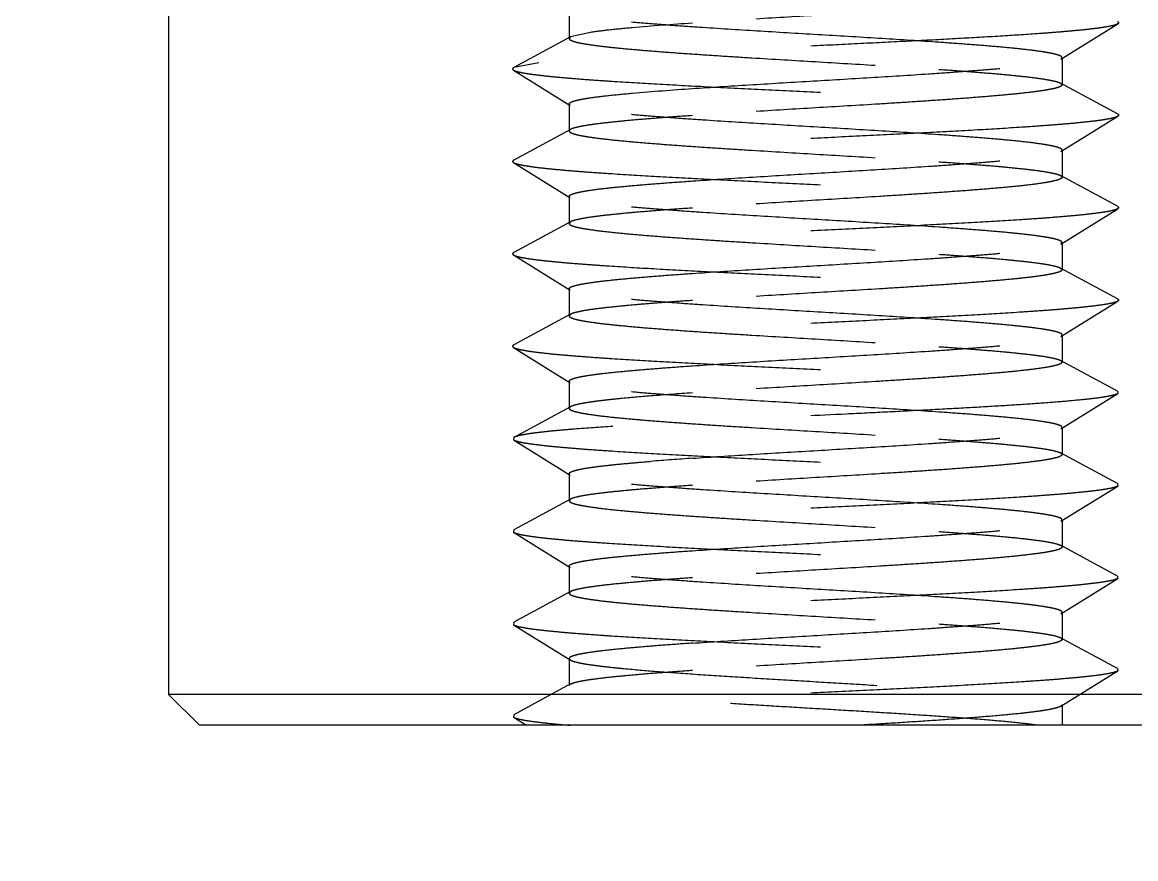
# Model space of a CAD drawing. Header units: inches. Extents: x 504 to 965, y -420 to -94.
# Drawn here: x 722.271 to 725.885, y -338.16 to -335.445 of the extents above; entities that cross this region are included whole.
import ezdxf

# ---------------------------------------------------------------- set-up
doc = ezdxf.new("R2010")
doc.units = ezdxf.units.IN
doc.header["$LTSCALE"] = 10
doc.header["$MEASUREMENT"] = 0
doc.linetypes.add('CENTER', pattern=[0.6, 0.375, -0.075, 0.075, -0.075])
doc.linetypes.add('HIDDEN', pattern=[0.2, 0.1, -0.1])
doc.layers.get('0').update_dxf_attribs({"linetype": 'CONTINUOUS'})
doc.layers.add('02___PRT_ALL_AXES', color=7, linetype='CONTINUOUS')
doc.layers.add('DEFAULT_2', color=8, linetype='HIDDEN')

msp = doc.modelspace()

# ---------------------------------------------------------------- linework, layer by layer
at = {"color": 7, "linetype": 'Continuous'}
for p, q in [((726.9463, -337.6269), (722.7463, -337.6269)), ((722.8463, -337.7269), (722.7463, -337.6269)), ((726.8463, -337.7269), (722.8463, -337.7269))]:
    msp.add_line(p, q, dxfattribs=at)
at = {"linetype": 'CENTER'}
msp.add_arc((736.7034, -1690.9897), 1356.7628, 83.2637115, 96.7362885, dxfattribs=at)
at = {"layer": '02___PRT_ALL_AXES', "color": 7, "linetype": 'Continuous'}
msp.add_line((722.7463, -334.2269), (722.7463, -337.6269), dxfattribs=at)
at = {"layer": 'DEFAULT_2', "color": 8, "linetype": 'HIDDEN'}
for p, q in [((724.0463, -335.4105), (724.0463, -335.4983)), ((725.6426, -335.5651), (725.8268, -335.4507)), ((724.1154, -335.4783), (724.0512, -335.493)), ((724.0512, -335.493), (723.8667, -335.5926)), ((724.0512, -335.493), (724.0463, -335.4983)), ((725.6426, -335.5651), (725.6463, -335.5605)), ((725.6463, -335.5605), (725.6463, -335.6483)), ((723.9477, -335.577), (723.8667, -335.5926)), ((723.8658, -335.6007), (724.05, -335.7151)), ((725.8259, -335.7426), (725.6414, -335.643)), ((725.6414, -335.643), (725.6463, -335.6483)), ((724.0463, -335.7105), (724.0463, -335.7983)), ((724.05, -335.7151), (724.0463, -335.7105)), ((725.6426, -335.8651), (725.8268, -335.7507)), ((724.0512, -335.793), (723.8667, -335.8926)), ((724.0512, -335.793), (724.0463, -335.7983)), ((725.6426, -335.8651), (725.6463, -335.8605)), ((725.6463, -335.8605), (725.6463, -335.9483)), ((723.8658, -335.9007), (724.05, -336.0151)), ((725.8259, -336.0426), (725.6414, -335.943)), ((725.6414, -335.943), (725.6463, -335.9483)), ((724.0463, -336.0105), (724.0463, -336.0983)), ((724.05, -336.0151), (724.0463, -336.0105)), ((725.6426, -336.1651), (725.8268, -336.0507)), ((724.0512, -336.093), (723.8667, -336.1926)), ((724.0512, -336.093), (724.0463, -336.0983)), ((725.6426, -336.1651), (725.6463, -336.1605)), ((725.6463, -336.1605), (725.6463, -336.2483)), ((723.8658, -336.2007), (724.05, -336.3151)), ((725.8259, -336.3426), (725.6414, -336.243)), ((725.6414, -336.243), (725.6463, -336.2483)), ((724.0463, -336.3105), (724.0463, -336.3983)), ((724.05, -336.3151), (724.0463, -336.3105)), ((725.6426, -336.4651), (725.8268, -336.3507)), ((724.0512, -336.393), (723.8667, -336.4926)), ((724.0512, -336.393), (724.0463, -336.3983)), ((725.6426, -336.4651), (725.6463, -336.4605)), ((725.6463, -336.4605), (725.6463, -336.5483)), ((723.8658, -336.5007), (724.05, -336.6151)), ((725.8259, -336.6426), (725.6414, -336.543)), ((725.6414, -336.543), (725.6463, -336.5483)), ((724.0463, -336.6105), (724.0463, -336.6983)), ((724.05, -336.6151), (724.0463, -336.6105)), ((725.8259, -336.6426), (725.8268, -336.6507)), ((725.6426, -336.7651), (725.8268, -336.6507)), ((724.0512, -336.693), (723.8667, -336.7926)), ((724.0512, -336.693), (724.0463, -336.6983)), ((725.6426, -336.7651), (725.6463, -336.7605)), ((725.6463, -336.7605), (725.6463, -336.8483)), ((723.8667, -336.7926), (723.8658, -336.8007)), ((723.8658, -336.8007), (724.05, -336.9151)), ((725.8259, -336.9426), (725.6414, -336.843)), ((725.6414, -336.843), (725.6463, -336.8483)), ((724.0463, -336.9105), (724.0463, -336.9983)), ((724.05, -336.9151), (724.0463, -336.9105)), ((725.6426, -337.0651), (725.8268, -336.9507)), ((725.8259, -336.9426), (725.8268, -336.9507)), ((724.0512, -336.993), (723.8667, -337.0926)), ((724.0512, -336.993), (724.0463, -336.9983)), ((725.6426, -337.0651), (725.6463, -337.0605)), ((725.6463, -337.0605), (725.6463, -337.1483)), ((723.8667, -337.0926), (723.8658, -337.1007)), ((723.8658, -337.1007), (724.05, -337.2151)), ((725.8259, -337.2426), (725.6414, -337.143)), ((725.6414, -337.143), (725.6463, -337.1483)), ((724.0463, -337.2105), (724.0463, -337.2983)), ((724.05, -337.2151), (724.0463, -337.2105)), ((725.6426, -337.3651), (725.8268, -337.2507)), ((725.8259, -337.2426), (725.8268, -337.2507)), ((724.0512, -337.293), (723.8667, -337.3926)), ((724.0512, -337.293), (724.0463, -337.2983)), ((725.6426, -337.3651), (725.6463, -337.3605)), ((725.6463, -337.3605), (725.6463, -337.4483)), ((723.8667, -337.3926), (723.8658, -337.4007)), ((723.8658, -337.4007), (724.05, -337.5151)), ((725.8259, -337.5426), (725.6414, -337.443)), ((725.6414, -337.443), (725.6463, -337.4483)), ((724.0463, -337.5105), (724.0463, -337.5983)), ((724.0463, -337.5105), (724.05, -337.5151)), ((725.8259, -337.5426), (725.8268, -337.5507)), ((725.6426, -337.6651), (725.8268, -337.5507)), ((724.0512, -337.593), (723.8667, -337.6926)), ((724.0463, -337.5983), (724.0512, -337.593)), ((723.8667, -337.6926), (723.8658, -337.7007)), ((725.6463, -337.6605), (725.6426, -337.6651)), ((725.6463, -337.6605), (725.6463, -337.7269)), ((723.8658, -337.7007), (723.9081, -337.7269))]:
    msp.add_line(p, q, dxfattribs=at)
for centre, radius, start, end in [((725.3265, -349.4775), 12.8594, 93.92475, 94.53022), ((725.2157, -348.1906), 11.3562, 93.88467, 94.5703)]:
    msp.add_arc(centre, radius, start, end, dxfattribs=at)
for points, knots in [([(725.6463, -335.3483), (725.6463, -335.3495), (725.6449, -335.3514), (725.6423, -335.3531), (725.6378, -335.3554), (725.63, -335.3581), (725.618, -335.3611), (725.6028, -335.3642), (725.5762, -335.3686), (725.5353, -335.3739), (725.4775, -335.38), (725.4088, -335.3862), (725.3306, -335.3923), (725.2441, -335.3985), (725.1508, -335.4047), (725.0174, -335.4131), (724.8463, -335.4233), (724.6439, -335.4354), (724.5106, -335.4439), (724.4463, -335.4483)], [0, 0, 0, 0, 0.002948, 0.005141, 0.007935, 0.015452, 0.025627, 0.038475, 0.053962, 0.092639, 0.141064, 0.198443, 0.263812, 0.336063, 0.413972, 0.496211, 0.66803, 0.839842, 1, 1, 1, 1]), ([(725.2463, -335.5105), (725.1851, -335.5063), (725.0582, -335.4981), (724.8651, -335.4866), (724.6709, -335.475), (724.5139, -335.4652), (724.3967, -335.4571), (724.3184, -335.4512), (724.2483, -335.4453), (724.1875, -335.4395), (724.137, -335.4336), (724.1017, -335.4286), (724.0792, -335.4243), (724.0667, -335.4214), (724.0572, -335.4185), (724.052, -335.4163), (724.05, -335.4151)], [0, 0, 0, 0, 0.153218, 0.317576, 0.482929, 0.639051, 0.710601, 0.776305, 0.835151, 0.886229, 0.928771, 0.962152, 0.97526, 0.985931, 0.994163, 1, 1, 1, 1]), ([(725.8268, -335.4507), (725.8256, -335.4515), (725.8224, -335.4529), (725.8137, -335.4558), (725.7987, -335.4592), (725.7759, -335.463), (725.7467, -335.4668), (725.7115, -335.4707), (725.6703, -335.4746), (725.6234, -335.4785), (725.5508, -335.484), (725.4485, -335.4906), (725.3142, -335.4984), (725.1672, -335.5061), (725.0114, -335.5139), (724.8511, -335.5217), (724.6907, -335.5295), (724.5345, -335.5373), (724.3868, -335.545), (724.2516, -335.5528), (724.1327, -335.5605), (724.0331, -335.5681), (723.9737, -335.5739), (723.9477, -335.577)], [0, 0, 0, 0, 0.002373, 0.005566, 0.014479, 0.026777, 0.042414, 0.061292, 0.083297, 0.108279, 0.136075, 0.199334, 0.271367, 0.350218, 0.433747, 0.519682, 0.605686, 0.689422, 0.768611, 0.841106, 0.904935, 0.958381, 1, 1, 1, 1]), ([(724.4463, -335.4483), (724.3814, -335.4528), (724.291, -335.4594), (724.1807, -335.4699), (724.1353, -335.4754), (724.1154, -335.4783)], [0, 0, 0, 0, 0.587233, 0.818339, 1, 1, 1, 1]), ([(725.8259, -335.4426), (725.8269, -335.4432), (725.8285, -335.4442), (725.8299, -335.4462), (725.8298, -335.4477), (725.8289, -335.4493), (725.8277, -335.4501), (725.8268, -335.4507)], [0, 0, 0, 0, 0.316234, 0.52428, 0.615716, 0.718695, 1, 1, 1, 1]), ([(724.0463, -335.4983), (724.0463, -335.4995), (724.0477, -335.5014), (724.0503, -335.5031), (724.0548, -335.5054), (724.0626, -335.5081), (724.0746, -335.5111), (724.0898, -335.5142), (724.1164, -335.5186), (724.1573, -335.5239), (724.2151, -335.53), (724.2838, -335.5362), (724.362, -335.5423), (724.4485, -335.5485), (724.5419, -335.5547), (724.6752, -335.5631), (724.8463, -335.5733), (725.0487, -335.5854), (725.182, -335.5939), (725.2463, -335.5983)], [0, 0, 0, 0, 0.00295, 0.005141, 0.007933, 0.015451, 0.025629, 0.038473, 0.053961, 0.092635, 0.141061, 0.198439, 0.263811, 0.336068, 0.413978, 0.496216, 0.668027, 0.83984, 1, 1, 1, 1]), ([(725.6463, -335.5605), (725.6463, -335.5593), (725.6449, -335.5574), (725.6423, -335.5556), (725.6378, -335.5533), (725.6299, -335.5507), (725.618, -335.5476), (725.6028, -335.5446), (725.5762, -335.5401), (725.5352, -335.5348), (725.4774, -335.5287), (725.4088, -335.5226), (725.3306, -335.5164), (725.2753, -335.5125), (725.2463, -335.5105)], [0, 0, 0, 0, 0.008781, 0.015307, 0.023623, 0.046009, 0.076296, 0.114525, 0.16062, 0.275713, 0.419813, 0.590521, 0.785076, 1, 1, 1, 1]), ([(723.8667, -335.5926), (723.8657, -335.5932), (723.8641, -335.5942), (723.8627, -335.5962), (723.8628, -335.5977), (723.8637, -335.5993), (723.8649, -335.6001), (723.8658, -335.6007)], [0, 0, 0, 0, 0.316177, 0.5242, 0.615642, 0.718646, 1, 1, 1, 1]), ([(724.4463, -335.6605), (724.5075, -335.6563), (724.6344, -335.6481), (724.8275, -335.6366), (725.0217, -335.625), (725.1787, -335.6152), (725.2959, -335.6071), (725.3742, -335.6012), (725.4443, -335.5953), (725.5051, -335.5895), (725.5556, -335.5836), (725.5909, -335.5786), (725.6134, -335.5743), (725.6259, -335.5714), (725.6354, -335.5685), (725.6406, -335.5663), (725.6426, -335.5651)], [0, 0, 0, 0, 0.153216, 0.317576, 0.482938, 0.639061, 0.710608, 0.776309, 0.835151, 0.886233, 0.928775, 0.962153, 0.975263, 0.985934, 0.994162, 1, 1, 1, 1]), ([(723.8658, -335.6007), (723.8672, -335.6016), (723.871, -335.6032), (723.8813, -335.6065), (723.8995, -335.6102), (723.9274, -335.6145), (723.9632, -335.6188), (724.0066, -335.6232), (724.0572, -335.6276), (724.1146, -335.632), (724.2033, -335.6381), (724.3271, -335.6456), (724.4879, -335.6542), (724.6611, -335.6629), (724.8406, -335.6717), (725.0203, -335.6804), (725.1941, -335.6891), (725.3558, -335.6978), (725.4806, -335.7053), (725.5702, -335.7114), (725.6285, -335.7158), (725.68, -335.7201), (725.7244, -335.7245), (725.7611, -335.7288), (725.79, -335.7331), (725.8091, -335.7369), (725.8201, -335.7401), (725.8242, -335.7418), (725.8258, -335.7426)], [0, 0, 0, 0, 0.002609, 0.006215, 0.016495, 0.030864, 0.049236, 0.071466, 0.097374, 0.12674, 0.159315, 0.232952, 0.315767, 0.404918, 0.497345, 0.589873, 0.679323, 0.762625, 0.836921, 0.869882, 0.899668, 0.926025, 0.948731, 0.9676, 0.982482, 0.993281, 0.997142, 1, 1, 1, 1]), ([(725.2463, -335.5983), (725.2724, -335.6001), (725.3223, -335.6036), (725.3936, -335.6092), (725.4575, -335.6147), (725.513, -335.6202), (725.5593, -335.6256), (725.5959, -335.631), (725.6201, -335.6357), (725.6341, -335.6398), (725.6393, -335.6419), (725.6414, -335.643)], [0, 0, 0, 0, 0.196709, 0.377162, 0.538697, 0.679227, 0.796903, 0.890174, 0.95797, 0.982175, 1, 1, 1, 1]), ([(724.1154, -335.6905), (724.1353, -335.6876), (724.1807, -335.6821), (724.291, -335.6716), (724.3814, -335.6649), (724.4463, -335.6605)], [0, 0, 0, 0, 0.181661, 0.412767, 1, 1, 1, 1]), ([(725.6463, -335.6483), (725.6463, -335.6495), (725.6449, -335.6514), (725.6423, -335.6531), (725.6378, -335.6554), (725.6299, -335.6581), (725.618, -335.6611), (725.6028, -335.6642), (725.5762, -335.6686), (725.5352, -335.674), (725.4774, -335.6801), (725.4088, -335.6862), (725.3306, -335.6923), (725.244, -335.6985), (725.1507, -335.7047), (725.0174, -335.7131), (724.8463, -335.7233), (724.6439, -335.7354), (724.5106, -335.7439), (724.4463, -335.7483)], [0, 0, 0, 0, 0.002951, 0.005146, 0.007942, 0.015464, 0.025643, 0.038495, 0.053986, 0.092668, 0.141097, 0.198479, 0.263849, 0.3361, 0.414004, 0.496239, 0.668049, 0.839853, 1, 1, 1, 1]), ([(724.0463, -335.7105), (724.0463, -335.7096), (724.0475, -335.7074), (724.0512, -335.7051), (724.0567, -335.7026), (724.0644, -335.7002), (724.0742, -335.6977), (724.0914, -335.6942), (724.1054, -335.692), (724.1154, -335.6905)], [0, 0, 0, 0, 0.037122, 0.093282, 0.175009, 0.284195, 0.421469, 0.586803, 1, 1, 1, 1]), ([(725.2463, -335.8105), (725.1851, -335.8063), (725.0582, -335.7981), (724.8651, -335.7866), (724.6709, -335.775), (724.5139, -335.7652), (724.3967, -335.7571), (724.3184, -335.7512), (724.2483, -335.7453), (724.1875, -335.7395), (724.137, -335.7336), (724.1017, -335.7286), (724.0792, -335.7243), (724.0667, -335.7214), (724.0572, -335.7185), (724.052, -335.7163), (724.05, -335.7151)], [0, 0, 0, 0, 0.153218, 0.317581, 0.482939, 0.63906, 0.710609, 0.776313, 0.835158, 0.886237, 0.928777, 0.962156, 0.975262, 0.985934, 0.994165, 1, 1, 1, 1]), ([(725.8268, -335.7507), (725.8254, -335.7516), (725.8216, -335.7532), (725.8113, -335.7565), (725.7931, -335.7602), (725.7652, -335.7645), (725.7294, -335.7688), (725.686, -335.7732), (725.6354, -335.7776), (725.578, -335.782), (725.4893, -335.7881), (725.3655, -335.7956), (725.2047, -335.8042), (725.0315, -335.8129), (724.852, -335.8217), (724.6723, -335.8304), (724.4985, -335.8391), (724.3368, -335.8478), (724.212, -335.8553), (724.1224, -335.8614), (724.0641, -335.8658), (724.0126, -335.8701), (723.9682, -335.8745), (723.9315, -335.8788), (723.9026, -335.8831), (723.8835, -335.8869), (723.8725, -335.8901), (723.8684, -335.8918), (723.8668, -335.8926)], [0, 0, 0, 0, 0.002609, 0.006215, 0.016495, 0.030863, 0.049236, 0.071466, 0.097374, 0.126739, 0.159315, 0.232952, 0.315766, 0.404918, 0.497344, 0.589872, 0.679323, 0.762625, 0.836921, 0.869883, 0.899668, 0.926026, 0.948731, 0.967601, 0.982482, 0.993281, 0.997143, 1, 1, 1, 1]), ([(724.4463, -335.7483), (724.4202, -335.7501), (724.3703, -335.7536), (724.299, -335.7592), (724.2351, -335.7647), (724.1796, -335.7702), (724.1333, -335.7756), (724.0967, -335.781), (724.0725, -335.7857), (724.0585, -335.7898), (724.0533, -335.7919), (724.0512, -335.793)], [0, 0, 0, 0, 0.196689, 0.377166, 0.538713, 0.679238, 0.796915, 0.890177, 0.957976, 0.982174, 1, 1, 1, 1]), ([(725.8258, -335.7426), (725.8269, -335.7432), (725.8285, -335.7442), (725.8299, -335.7462), (725.8298, -335.7477), (725.8289, -335.7493), (725.8277, -335.7501), (725.8268, -335.7507)], [0, 0, 0, 0, 0.31624, 0.524287, 0.615693, 0.718671, 1, 1, 1, 1]), ([(724.0463, -335.7983), (724.0463, -335.7995), (724.0477, -335.8014), (724.0503, -335.8031), (724.0548, -335.8054), (724.0626, -335.8081), (724.0745, -335.8111), (724.0897, -335.8142), (724.1163, -335.8186), (724.1573, -335.8239), (724.2151, -335.83), (724.2837, -335.8362), (724.362, -335.8423), (724.4485, -335.8485), (724.5418, -335.8547), (724.6752, -335.8631), (724.8463, -335.8733), (725.0487, -335.8854), (725.182, -335.8939), (725.2463, -335.8983)], [0, 0, 0, 0, 0.002947, 0.005136, 0.007926, 0.015443, 0.025616, 0.038457, 0.053944, 0.092614, 0.141037, 0.198413, 0.263783, 0.336041, 0.413953, 0.496195, 0.668014, 0.839831, 1, 1, 1, 1]), ([(725.6463, -335.8605), (725.6463, -335.8593), (725.6449, -335.8574), (725.6423, -335.8556), (725.6377, -335.8533), (725.6299, -335.8507), (725.618, -335.8476), (725.6028, -335.8446), (725.5762, -335.8401), (725.5352, -335.8348), (725.4774, -335.8287), (725.4088, -335.8226), (725.3305, -335.8164), (725.2753, -335.8125), (725.2463, -335.8105)], [0, 0, 0, 0, 0.008791, 0.015325, 0.02365, 0.046051, 0.07635, 0.11459, 0.160691, 0.27579, 0.419886, 0.590583, 0.785113, 1, 1, 1, 1]), ([(724.4463, -335.9605), (724.5075, -335.9563), (724.6344, -335.9481), (724.8275, -335.9366), (725.0217, -335.925), (725.1787, -335.9152), (725.2959, -335.9071), (725.3742, -335.9012), (725.4443, -335.8953), (725.5051, -335.8895), (725.5556, -335.8836), (725.5909, -335.8786), (725.6134, -335.8743), (725.6259, -335.8714), (725.6354, -335.8685), (725.6406, -335.8663), (725.6426, -335.8651)], [0, 0, 0, 0, 0.153218, 0.317574, 0.482933, 0.639057, 0.710606, 0.776307, 0.835148, 0.88623, 0.928773, 0.962152, 0.975262, 0.985934, 0.994162, 1, 1, 1, 1]), ([(723.8668, -335.8926), (723.8657, -335.8932), (723.8641, -335.8942), (723.8627, -335.8962), (723.8628, -335.8977), (723.8637, -335.8993), (723.8649, -335.9001), (723.8658, -335.9007)], [0, 0, 0, 0, 0.316188, 0.524273, 0.615666, 0.718639, 1, 1, 1, 1]), ([(723.8658, -335.9007), (723.8672, -335.9016), (723.871, -335.9032), (723.8813, -335.9065), (723.8995, -335.9102), (723.9274, -335.9145), (723.9632, -335.9188), (724.0066, -335.9232), (724.0572, -335.9276), (724.1146, -335.932), (724.2033, -335.9381), (724.3271, -335.9456), (724.4879, -335.9542), (724.6611, -335.9629), (724.8406, -335.9717), (725.0203, -335.9804), (725.1941, -335.9891), (725.3558, -335.9978), (725.4806, -336.0053), (725.5702, -336.0114), (725.6285, -336.0158), (725.68, -336.0201), (725.7244, -336.0245), (725.7611, -336.0288), (725.79, -336.0331), (725.8091, -336.0369), (725.8201, -336.0401), (725.8242, -336.0418), (725.8258, -336.0426)], [0, 0, 0, 0, 0.00261, 0.006214, 0.016495, 0.030863, 0.049236, 0.071466, 0.097374, 0.126739, 0.159315, 0.232952, 0.315766, 0.404918, 0.497344, 0.589872, 0.679323, 0.762625, 0.836921, 0.869883, 0.899668, 0.926026, 0.948731, 0.967601, 0.982482, 0.993282, 0.997143, 1, 1, 1, 1]), ([(725.2463, -335.8983), (725.2724, -335.9001), (725.3223, -335.9036), (725.3936, -335.9092), (725.4575, -335.9147), (725.513, -335.9202), (725.5593, -335.9256), (725.5959, -335.931), (725.6201, -335.9357), (725.6341, -335.9398), (725.6393, -335.9419), (725.6414, -335.943)], [0, 0, 0, 0, 0.196694, 0.377168, 0.538707, 0.679228, 0.796904, 0.890171, 0.957973, 0.982173, 1, 1, 1, 1]), ([(725.6463, -335.9483), (725.6463, -335.9495), (725.6449, -335.9514), (725.6423, -335.9531), (725.6378, -335.9554), (725.6299, -335.9581), (725.618, -335.9611), (725.6028, -335.9642), (725.5762, -335.9686), (725.5353, -335.974), (725.4774, -335.9801), (725.4088, -335.9862), (725.3306, -335.9923), (725.244, -335.9985), (725.1507, -336.0047), (725.0174, -336.0131), (724.8463, -336.0233), (724.6439, -336.0354), (724.5106, -336.0439), (724.4463, -336.0483)], [0, 0, 0, 0, 0.002952, 0.005145, 0.00794, 0.015464, 0.025644, 0.038492, 0.053984, 0.092663, 0.141093, 0.198474, 0.263843, 0.336096, 0.414, 0.496232, 0.668041, 0.839849, 1, 1, 1, 1]), ([(724.0463, -336.0105), (724.0463, -336.0093), (724.0477, -336.0074), (724.0503, -336.0056), (724.0548, -336.0033), (724.0627, -336.0007), (724.0746, -335.9976), (724.0898, -335.9946), (724.1164, -335.9901), (724.1574, -335.9848), (724.2152, -335.9787), (724.2838, -335.9726), (724.3621, -335.9664), (724.4173, -335.9625), (724.4463, -335.9605)], [0, 0, 0, 0, 0.008784, 0.015319, 0.023645, 0.046036, 0.076327, 0.114569, 0.160663, 0.27576, 0.419842, 0.590545, 0.785109, 1, 1, 1, 1]), ([(725.2463, -336.1105), (725.1851, -336.1063), (725.0582, -336.0981), (724.8651, -336.0866), (724.6709, -336.075), (724.5138, -336.0652), (724.3966, -336.0571), (724.3183, -336.0512), (724.2483, -336.0453), (724.1875, -336.0395), (724.137, -336.0336), (724.1017, -336.0286), (724.0792, -336.0243), (724.0667, -336.0214), (724.0572, -336.0185), (724.052, -336.0163), (724.05, -336.0151)], [0, 0, 0, 0, 0.15322, 0.317586, 0.482947, 0.639065, 0.710612, 0.776315, 0.83516, 0.886237, 0.928778, 0.962156, 0.975262, 0.985932, 0.994163, 1, 1, 1, 1]), ([(725.8268, -336.0507), (725.8254, -336.0516), (725.8216, -336.0532), (725.8113, -336.0565), (725.7931, -336.0602), (725.7652, -336.0645), (725.7294, -336.0688), (725.686, -336.0732), (725.6354, -336.0776), (725.578, -336.082), (725.4893, -336.0881), (725.3655, -336.0956), (725.2047, -336.1042), (725.0315, -336.1129), (724.852, -336.1217), (724.6723, -336.1304), (724.4985, -336.1391), (724.3368, -336.1478), (724.212, -336.1553), (724.1224, -336.1614), (724.0641, -336.1658), (724.0126, -336.1701), (723.9682, -336.1745), (723.9315, -336.1788), (723.9026, -336.1831), (723.8835, -336.1869), (723.8725, -336.1901), (723.8684, -336.1918), (723.8668, -336.1926)], [0, 0, 0, 0, 0.00261, 0.006215, 0.016495, 0.030864, 0.049236, 0.071466, 0.097374, 0.126739, 0.159315, 0.232952, 0.315766, 0.404918, 0.497344, 0.589872, 0.679323, 0.762625, 0.836921, 0.869883, 0.899668, 0.926026, 0.948731, 0.967601, 0.982482, 0.993281, 0.997144, 1, 1, 1, 1]), ([(724.4463, -336.0483), (724.4202, -336.0501), (724.3703, -336.0536), (724.299, -336.0592), (724.2351, -336.0647), (724.1796, -336.0702), (724.1333, -336.0756), (724.0967, -336.081), (724.0725, -336.0857), (724.0585, -336.0898), (724.0533, -336.0919), (724.0512, -336.093)], [0, 0, 0, 0, 0.196688, 0.377167, 0.538715, 0.679241, 0.796918, 0.890181, 0.95798, 0.982176, 1, 1, 1, 1]), ([(725.8258, -336.0426), (725.8269, -336.0432), (725.8285, -336.0442), (725.8299, -336.0462), (725.8298, -336.0477), (725.8289, -336.0493), (725.8277, -336.0501), (725.8268, -336.0507)], [0, 0, 0, 0, 0.316134, 0.524251, 0.615637, 0.718599, 1, 1, 1, 1]), ([(724.0463, -336.0983), (724.0463, -336.0995), (724.0477, -336.1014), (724.0503, -336.1031), (724.0548, -336.1054), (724.0626, -336.1081), (724.0745, -336.1111), (724.0897, -336.1142), (724.1163, -336.1186), (724.1573, -336.1239), (724.2151, -336.13), (724.2837, -336.1362), (724.3619, -336.1423), (724.4485, -336.1485), (724.5418, -336.1547), (724.6751, -336.1631), (724.8462, -336.1733), (725.0486, -336.1854), (725.182, -336.1939), (725.2463, -336.1983)], [0, 0, 0, 0, 0.002946, 0.005135, 0.007924, 0.015439, 0.025611, 0.038451, 0.053937, 0.092606, 0.141029, 0.198403, 0.26377, 0.336027, 0.41394, 0.496183, 0.668009, 0.839828, 1, 1, 1, 1]), ([(725.6463, -336.1605), (725.6463, -336.1593), (725.6449, -336.1574), (725.6423, -336.1556), (725.6377, -336.1533), (725.6299, -336.1506), (725.618, -336.1476), (725.6028, -336.1446), (725.5762, -336.1401), (725.5352, -336.1348), (725.4774, -336.1287), (725.4087, -336.1226), (725.3305, -336.1164), (725.2753, -336.1125), (725.2463, -336.1105)], [0, 0, 0, 0, 0.008794, 0.015337, 0.02367, 0.046073, 0.076375, 0.114626, 0.160725, 0.275833, 0.419915, 0.590608, 0.785148, 1, 1, 1, 1]), ([(724.4463, -336.2605), (724.5075, -336.2563), (724.6344, -336.2481), (724.8275, -336.2366), (725.0217, -336.225), (725.1787, -336.2152), (725.2959, -336.2071), (725.3742, -336.2012), (725.4443, -336.1953), (725.5051, -336.1895), (725.5556, -336.1836), (725.5909, -336.1786), (725.6134, -336.1743), (725.6259, -336.1714), (725.6354, -336.1685), (725.6406, -336.1663), (725.6426, -336.1651)], [0, 0, 0, 0, 0.153219, 0.317574, 0.48293, 0.639055, 0.710604, 0.776306, 0.83515, 0.886228, 0.928771, 0.962153, 0.97526, 0.985931, 0.994163, 1, 1, 1, 1]), ([(723.8668, -336.1926), (723.8657, -336.1932), (723.8641, -336.1942), (723.8627, -336.1962), (723.8628, -336.1977), (723.8637, -336.1993), (723.8649, -336.2001), (723.8658, -336.2007)], [0, 0, 0, 0, 0.316095, 0.524232, 0.615621, 0.718565, 1, 1, 1, 1]), ([(723.8658, -336.2007), (723.8672, -336.2016), (723.871, -336.2032), (723.8813, -336.2065), (723.8995, -336.2102), (723.9274, -336.2145), (723.9632, -336.2188), (724.0066, -336.2232), (724.0572, -336.2276), (724.1146, -336.232), (724.2033, -336.2381), (724.3271, -336.2456), (724.4879, -336.2542), (724.6611, -336.2629), (724.8406, -336.2717), (725.0203, -336.2804), (725.1941, -336.2891), (725.3558, -336.2978), (725.4806, -336.3053), (725.5702, -336.3114), (725.6285, -336.3158), (725.68, -336.3201), (725.7244, -336.3245), (725.7611, -336.3288), (725.79, -336.3331), (725.8091, -336.3369), (725.8201, -336.3401), (725.8242, -336.3418), (725.8258, -336.3426)], [0, 0, 0, 0, 0.002611, 0.006215, 0.016495, 0.030864, 0.049236, 0.071467, 0.097374, 0.12674, 0.159315, 0.232952, 0.315766, 0.404918, 0.497344, 0.589872, 0.679323, 0.762625, 0.836921, 0.869882, 0.899668, 0.926025, 0.948731, 0.9676, 0.982482, 0.993281, 0.997144, 1, 1, 1, 1]), ([(725.2463, -336.1983), (725.2724, -336.2001), (725.3223, -336.2036), (725.3936, -336.2092), (725.4575, -336.2147), (725.513, -336.2202), (725.5593, -336.2256), (725.5959, -336.231), (725.6201, -336.2357), (725.6341, -336.2398), (725.6393, -336.2419), (725.6414, -336.243)], [0, 0, 0, 0, 0.196695, 0.377171, 0.538713, 0.679234, 0.796907, 0.890171, 0.957972, 0.982173, 1, 1, 1, 1]), ([(724.0463, -336.3105), (724.0463, -336.3093), (724.0477, -336.3074), (724.0503, -336.3056), (724.0548, -336.3033), (724.0627, -336.3007), (724.0746, -336.2976), (724.0898, -336.2946), (724.1164, -336.2901), (724.1574, -336.2848), (724.2152, -336.2787), (724.2838, -336.2726), (724.3621, -336.2664), (724.4173, -336.2625), (724.4463, -336.2605)], [0, 0, 0, 0, 0.00878, 0.01531, 0.023632, 0.046016, 0.076301, 0.114539, 0.16063, 0.275726, 0.419811, 0.590519, 0.785094, 1, 1, 1, 1]), ([(725.6463, -336.2483), (725.6463, -336.2495), (725.6449, -336.2514), (725.6423, -336.2531), (725.6378, -336.2554), (725.63, -336.2581), (725.618, -336.2611), (725.6028, -336.2642), (725.5762, -336.2686), (725.5353, -336.274), (725.4775, -336.28), (725.4088, -336.2862), (725.3306, -336.2923), (725.2441, -336.2985), (725.1508, -336.3047), (725.0174, -336.3131), (724.8463, -336.3233), (724.6439, -336.3354), (724.5106, -336.3439), (724.4463, -336.3483)], [0, 0, 0, 0, 0.002949, 0.005141, 0.007934, 0.015455, 0.025632, 0.038476, 0.053965, 0.092638, 0.141064, 0.198443, 0.263812, 0.336068, 0.413976, 0.496211, 0.668025, 0.83984, 1, 1, 1, 1]), ([(725.2463, -336.4105), (725.1851, -336.4063), (725.0582, -336.3981), (724.8651, -336.3866), (724.6709, -336.375), (724.5138, -336.3652), (724.3967, -336.3571), (724.3183, -336.3512), (724.2483, -336.3453), (724.1875, -336.3395), (724.137, -336.3336), (724.1017, -336.3286), (724.0792, -336.3243), (724.0667, -336.3214), (724.0572, -336.3185), (724.052, -336.3163), (724.05, -336.3151)], [0, 0, 0, 0, 0.153218, 0.317583, 0.482946, 0.639064, 0.71061, 0.776313, 0.835158, 0.886236, 0.928778, 0.962156, 0.975263, 0.985933, 0.994163, 1, 1, 1, 1]), ([(725.8268, -336.3507), (725.8254, -336.3516), (725.8216, -336.3532), (725.8113, -336.3565), (725.7931, -336.3602), (725.7652, -336.3645), (725.7294, -336.3688), (725.686, -336.3732), (725.6354, -336.3776), (725.578, -336.382), (725.4893, -336.3881), (725.3655, -336.3956), (725.2047, -336.4042), (725.0315, -336.4129), (724.852, -336.4217), (724.6723, -336.4304), (724.4985, -336.4391), (724.3368, -336.4478), (724.212, -336.4553), (724.1224, -336.4614), (724.0641, -336.4658), (724.0126, -336.4701), (723.9682, -336.4745), (723.9315, -336.4788), (723.9026, -336.4831), (723.8835, -336.4869), (723.8725, -336.4901), (723.8684, -336.4918), (723.8667, -336.4926)], [0, 0, 0, 0, 0.002611, 0.006216, 0.016495, 0.030865, 0.049236, 0.071467, 0.097374, 0.12674, 0.159315, 0.232952, 0.315766, 0.404918, 0.497344, 0.589872, 0.679323, 0.762625, 0.836921, 0.869882, 0.899668, 0.926025, 0.948731, 0.967599, 0.982482, 0.99328, 0.997143, 1, 1, 1, 1]), ([(724.4463, -336.3483), (724.4202, -336.3501), (724.3703, -336.3536), (724.299, -336.3592), (724.2351, -336.3647), (724.1796, -336.3702), (724.1333, -336.3756), (724.0967, -336.381), (724.0725, -336.3857), (724.0585, -336.3898), (724.0533, -336.3919), (724.0512, -336.393)], [0, 0, 0, 0, 0.196706, 0.377159, 0.5387, 0.679232, 0.796908, 0.890176, 0.957971, 0.982175, 1, 1, 1, 1]), ([(725.8258, -336.3426), (725.8269, -336.3432), (725.8285, -336.3442), (725.8299, -336.3462), (725.8298, -336.3477), (725.8289, -336.3493), (725.8277, -336.3501), (725.8268, -336.3507)], [0, 0, 0, 0, 0.316079, 0.524229, 0.615631, 0.71856, 1, 1, 1, 1]), ([(724.0463, -336.3983), (724.0463, -336.3995), (724.0477, -336.4014), (724.0503, -336.4031), (724.0548, -336.4054), (724.0626, -336.4081), (724.0746, -336.4111), (724.0897, -336.4142), (724.1164, -336.4186), (724.1573, -336.4239), (724.2151, -336.43), (724.2837, -336.4362), (724.362, -336.4423), (724.4485, -336.4485), (724.5418, -336.4547), (724.6752, -336.4631), (724.8463, -336.4733), (725.0487, -336.4854), (725.182, -336.4939), (725.2463, -336.4983)], [0, 0, 0, 0, 0.002947, 0.005139, 0.007933, 0.015449, 0.025623, 0.03847, 0.053957, 0.092632, 0.141056, 0.198434, 0.263803, 0.336055, 0.413965, 0.496205, 0.668025, 0.839839, 1, 1, 1, 1]), ([(725.6463, -336.4605), (725.6463, -336.4593), (725.6449, -336.4574), (725.6423, -336.4556), (725.6377, -336.4533), (725.6299, -336.4506), (725.618, -336.4476), (725.6028, -336.4446), (725.5762, -336.4401), (725.5352, -336.4348), (725.4774, -336.4287), (725.4087, -336.4226), (725.3305, -336.4164), (725.2753, -336.4125), (725.2463, -336.4105)], [0, 0, 0, 0, 0.008795, 0.015338, 0.023672, 0.046077, 0.07638, 0.114631, 0.16073, 0.275838, 0.419918, 0.59061, 0.78515, 1, 1, 1, 1]), ([(723.8667, -336.4926), (723.8657, -336.4932), (723.8641, -336.4942), (723.8627, -336.4962), (723.8628, -336.4977), (723.8637, -336.4993), (723.8649, -336.5001), (723.8658, -336.5007)], [0, 0, 0, 0, 0.316086, 0.524239, 0.61566, 0.718593, 1, 1, 1, 1]), ([(723.8658, -336.5007), (723.8672, -336.5016), (723.871, -336.5032), (723.8813, -336.5065), (723.8995, -336.5102), (723.9274, -336.5145), (723.9632, -336.5188), (724.0066, -336.5232), (724.0572, -336.5276), (724.1146, -336.532), (724.2033, -336.5381), (724.3271, -336.5456), (724.4879, -336.5542), (724.6611, -336.5629), (724.8406, -336.5717), (725.0203, -336.5804), (725.1941, -336.5891), (725.3558, -336.5978), (725.4806, -336.6053), (725.5702, -336.6114), (725.6285, -336.6158), (725.68, -336.6201), (725.7244, -336.6245), (725.7611, -336.6288), (725.79, -336.6331), (725.8091, -336.6369), (725.8201, -336.6401), (725.8242, -336.6418), (725.8259, -336.6426)], [0, 0, 0, 0, 0.002611, 0.006217, 0.016495, 0.030866, 0.049236, 0.071468, 0.097374, 0.126741, 0.159315, 0.232952, 0.315766, 0.404918, 0.497344, 0.589872, 0.679323, 0.762625, 0.836921, 0.869881, 0.899668, 0.926024, 0.948731, 0.967599, 0.982482, 0.993279, 0.997143, 1, 1, 1, 1]), ([(724.4463, -336.5605), (724.5075, -336.5563), (724.6344, -336.5481), (724.8275, -336.5366), (725.0217, -336.525), (725.1787, -336.5152), (725.2959, -336.5071), (725.3742, -336.5012), (725.4443, -336.4953), (725.5051, -336.4895), (725.5556, -336.4836), (725.5909, -336.4786), (725.6134, -336.4743), (725.6259, -336.4714), (725.6354, -336.4685), (725.6406, -336.4663), (725.6426, -336.4651)], [0, 0, 0, 0, 0.153218, 0.317575, 0.482929, 0.639053, 0.710602, 0.776306, 0.835151, 0.886228, 0.92877, 0.962152, 0.97526, 0.985931, 0.994164, 1, 1, 1, 1]), ([(725.2463, -336.4983), (725.2724, -336.5001), (725.3223, -336.5036), (725.3936, -336.5092), (725.4575, -336.5147), (725.513, -336.5202), (725.5593, -336.5256), (725.5959, -336.531), (725.6201, -336.5357), (725.6341, -336.5398), (725.6393, -336.5419), (725.6414, -336.543)], [0, 0, 0, 0, 0.196694, 0.37717, 0.538715, 0.679238, 0.796912, 0.890174, 0.957973, 0.982173, 1, 1, 1, 1]), ([(724.0463, -336.6105), (724.0463, -336.6093), (724.0477, -336.6074), (724.0503, -336.6056), (724.0548, -336.6033), (724.0627, -336.6007), (724.0746, -336.5976), (724.0898, -336.5946), (724.1164, -336.5901), (724.1573, -336.5848), (724.2152, -336.5787), (724.2838, -336.5726), (724.362, -336.5664), (724.4173, -336.5625), (724.4463, -336.5605)], [0, 0, 0, 0, 0.008779, 0.015303, 0.023617, 0.045999, 0.076283, 0.11451, 0.160603, 0.275693, 0.419793, 0.590504, 0.785066, 1, 1, 1, 1]), ([(725.6463, -336.5483), (725.6463, -336.5495), (725.6449, -336.5514), (725.6423, -336.5531), (725.6378, -336.5554), (725.63, -336.5581), (725.6181, -336.5611), (725.6029, -336.5642), (725.5763, -336.5686), (725.5353, -336.5739), (725.4775, -336.58), (725.4089, -336.5862), (725.3306, -336.5923), (725.2441, -336.5985), (725.1508, -336.6047), (725.0174, -336.6131), (724.8463, -336.6233), (724.6439, -336.6354), (724.5106, -336.6439), (724.4463, -336.6483)], [0, 0, 0, 0, 0.002947, 0.005136, 0.007927, 0.015444, 0.025617, 0.038458, 0.053944, 0.092613, 0.141036, 0.198414, 0.263784, 0.336042, 0.413955, 0.496194, 0.668012, 0.839832, 1, 1, 1, 1]), ([(725.2463, -336.7105), (725.1851, -336.7063), (725.0582, -336.6981), (724.8651, -336.6866), (724.6709, -336.675), (724.5139, -336.6652), (724.3967, -336.6571), (724.3184, -336.6512), (724.2483, -336.6453), (724.1875, -336.6395), (724.137, -336.6336), (724.1017, -336.6286), (724.0792, -336.6243), (724.0667, -336.6214), (724.0572, -336.6185), (724.052, -336.6163), (724.05, -336.6151)], [0, 0, 0, 0, 0.153216, 0.317579, 0.482941, 0.639062, 0.710608, 0.77631, 0.835153, 0.886235, 0.928776, 0.962154, 0.975263, 0.985935, 0.994162, 1, 1, 1, 1]), ([(724.3108, -336.6583), (724.2779, -336.6609), (724.2311, -336.665), (724.1724, -336.671), (724.1364, -336.6753), (724.1063, -336.6795), (724.0822, -336.6837), (724.0644, -336.6879), (724.0547, -336.6911), (724.0512, -336.693)], [0, 0, 0, 0, 0.377008, 0.53654, 0.674916, 0.791104, 0.884299, 0.95393, 1, 1, 1, 1]), ([(725.8268, -336.6507), (725.8244, -336.6522), (725.8177, -336.6546), (725.8052, -336.6578), (725.7881, -336.661), (725.7665, -336.6643), (725.7405, -336.6675), (725.6972, -336.6722), (725.6332, -336.6779), (725.5452, -336.6844), (725.4437, -336.6909), (725.3307, -336.6974), (725.2084, -336.704), (725.079, -336.7106), (724.8998, -336.7194), (724.6776, -336.7301), (724.425, -336.7428), (724.2632, -336.752), (724.1879, -336.757)], [0, 0, 0, 0, 0.005115, 0.012939, 0.023519, 0.036836, 0.052837, 0.071457, 0.116194, 0.170212, 0.23248, 0.301802, 0.376848, 0.456172, 0.538246, 0.704294, 0.862243, 1, 1, 1, 1]), ([(724.0463, -336.6983), (724.0463, -336.6995), (724.0477, -336.7014), (724.0503, -336.7031), (724.0548, -336.7054), (724.0627, -336.7081), (724.0746, -336.7111), (724.0898, -336.7142), (724.1164, -336.7186), (724.1573, -336.724), (724.2152, -336.7301), (724.2838, -336.7362), (724.362, -336.7423), (724.4486, -336.7485), (724.5419, -336.7547), (724.6752, -336.7631), (724.8463, -336.7733), (725.0487, -336.7854), (725.182, -336.7939), (725.2463, -336.7983)], [0, 0, 0, 0, 0.002951, 0.005144, 0.007939, 0.015462, 0.025642, 0.03849, 0.053982, 0.092662, 0.141093, 0.198474, 0.263842, 0.336094, 0.413999, 0.496234, 0.668047, 0.83985, 1, 1, 1, 1]), ([(725.6463, -336.7605), (725.6463, -336.7593), (725.6449, -336.7574), (725.6423, -336.7556), (725.6377, -336.7533), (725.6299, -336.7507), (725.618, -336.7476), (725.6028, -336.7446), (725.5762, -336.7401), (725.5352, -336.7348), (725.4774, -336.7287), (725.4087, -336.7226), (725.3305, -336.7164), (725.2753, -336.7125), (725.2463, -336.7105)], [0, 0, 0, 0, 0.008794, 0.015336, 0.023669, 0.046074, 0.076376, 0.114625, 0.160724, 0.275828, 0.419909, 0.590602, 0.785143, 1, 1, 1, 1]), ([(724.1879, -336.757), (724.1465, -336.7597), (724.0876, -336.7638), (724.0139, -336.77), (723.9691, -336.7744), (723.932, -336.7787), (723.9029, -336.7831), (723.8837, -336.7868), (723.8725, -336.7901), (723.8684, -336.7917), (723.8667, -336.7926)], [0, 0, 0, 0, 0.384794, 0.546474, 0.685732, 0.801441, 0.892708, 0.958874, 0.982525, 1, 1, 1, 1]), ([(724.4463, -336.8605), (724.5075, -336.8563), (724.6344, -336.8481), (724.8275, -336.8366), (725.0217, -336.825), (725.1787, -336.8152), (725.2959, -336.8071), (725.3742, -336.8012), (725.4443, -336.7953), (725.5051, -336.7895), (725.5556, -336.7836), (725.5909, -336.7786), (725.6134, -336.7743), (725.6259, -336.7714), (725.6354, -336.7685), (725.6406, -336.7663), (725.6426, -336.7651)], [0, 0, 0, 0, 0.153217, 0.317576, 0.482929, 0.639051, 0.710601, 0.776305, 0.835152, 0.886229, 0.928771, 0.962153, 0.97526, 0.985931, 0.994163, 1, 1, 1, 1]), ([(723.8658, -336.8007), (723.8672, -336.8016), (723.871, -336.8032), (723.8813, -336.8065), (723.8995, -336.8102), (723.9274, -336.8145), (723.9632, -336.8188), (724.0066, -336.8232), (724.0572, -336.8276), (724.1146, -336.832), (724.2033, -336.8381), (724.3271, -336.8456), (724.4879, -336.8542), (724.6611, -336.8629), (724.8406, -336.8717), (725.0203, -336.8804), (725.1941, -336.8891), (725.3558, -336.8978), (725.4806, -336.9053), (725.5702, -336.9114), (725.6285, -336.9158), (725.68, -336.9201), (725.7244, -336.9245), (725.7611, -336.9288), (725.79, -336.9331), (725.8091, -336.9369), (725.8201, -336.9401), (725.8242, -336.9418), (725.8259, -336.9426)], [0, 0, 0, 0, 0.002611, 0.006217, 0.016495, 0.030866, 0.049236, 0.071468, 0.097374, 0.126741, 0.159315, 0.232952, 0.315766, 0.404918, 0.497344, 0.589872, 0.679323, 0.762625, 0.836921, 0.869881, 0.899668, 0.926024, 0.948731, 0.967598, 0.982482, 0.993279, 0.997142, 1, 1, 1, 1]), ([(725.2463, -336.7983), (725.2724, -336.8001), (725.3223, -336.8036), (725.3936, -336.8092), (725.4575, -336.8147), (725.513, -336.8202), (725.5593, -336.8256), (725.5959, -336.831), (725.6201, -336.8357), (725.6341, -336.8398), (725.6393, -336.8419), (725.6414, -336.843)], [0, 0, 0, 0, 0.19669, 0.377167, 0.538714, 0.679239, 0.796915, 0.890177, 0.957976, 0.982174, 1, 1, 1, 1]), ([(725.6463, -336.8483), (725.6463, -336.8495), (725.6449, -336.8514), (725.6423, -336.8531), (725.6378, -336.8554), (725.63, -336.8581), (725.6181, -336.8611), (725.6029, -336.8642), (725.5763, -336.8686), (725.5353, -336.8739), (725.4775, -336.88), (725.4089, -336.8862), (725.3306, -336.8923), (725.2441, -336.8985), (725.1508, -336.9047), (725.0174, -336.9131), (724.8463, -336.9233), (724.6439, -336.9354), (724.5106, -336.9439), (724.4463, -336.9483)], [0, 0, 0, 0, 0.002947, 0.005136, 0.007926, 0.015442, 0.025616, 0.038456, 0.053943, 0.092613, 0.141035, 0.198412, 0.263781, 0.33604, 0.413953, 0.496194, 0.668012, 0.839831, 1, 1, 1, 1]), ([(724.0463, -336.9105), (724.0463, -336.9096), (724.0475, -336.9074), (724.0512, -336.9051), (724.0567, -336.9026), (724.0644, -336.9002), (724.0742, -336.8977), (724.0914, -336.8942), (724.118, -336.8899), (724.1559, -336.885), (724.2013, -336.8801), (724.2538, -336.8752), (724.2911, -336.8721), (724.3108, -336.8705)], [0, 0, 0, 0, 0.010107, 0.025401, 0.04766, 0.077387, 0.114743, 0.159749, 0.272352, 0.41426, 0.584095, 0.780157, 1, 1, 1, 1]), ([(725.2463, -337.0105), (725.1851, -337.0063), (725.0582, -336.9981), (724.8651, -336.9866), (724.6709, -336.975), (724.5139, -336.9652), (724.3967, -336.9571), (724.3184, -336.9512), (724.2483, -336.9453), (724.1875, -336.9395), (724.137, -336.9336), (724.1017, -336.9286), (724.0792, -336.9243), (724.0667, -336.9214), (724.0572, -336.9185), (724.052, -336.9163), (724.05, -336.9151)], [0, 0, 0, 0, 0.153218, 0.317574, 0.482936, 0.63906, 0.710606, 0.776307, 0.835151, 0.88623, 0.928773, 0.962155, 0.975261, 0.985932, 0.994164, 1, 1, 1, 1]), ([(725.8268, -336.9507), (725.8254, -336.9516), (725.8216, -336.9532), (725.8113, -336.9565), (725.7931, -336.9602), (725.7652, -336.9645), (725.7294, -336.9688), (725.686, -336.9732), (725.6354, -336.9776), (725.578, -336.982), (725.4893, -336.9881), (725.3655, -336.9956), (725.2047, -337.0042), (725.0315, -337.0129), (724.852, -337.0217), (724.6723, -337.0304), (724.4985, -337.0391), (724.3368, -337.0478), (724.212, -337.0553), (724.1224, -337.0614), (724.0641, -337.0658), (724.0126, -337.0701), (723.9682, -337.0745), (723.9315, -337.0788), (723.9026, -337.0831), (723.8835, -337.0869), (723.8725, -337.0901), (723.8684, -337.0918), (723.8667, -337.0926)], [0, 0, 0, 0, 0.002611, 0.006217, 0.016495, 0.030866, 0.049236, 0.071468, 0.097374, 0.126741, 0.159315, 0.232952, 0.315766, 0.404918, 0.497344, 0.589872, 0.679323, 0.762625, 0.836921, 0.869881, 0.899668, 0.926024, 0.948731, 0.967598, 0.982482, 0.993279, 0.997142, 1, 1, 1, 1]), ([(724.4463, -336.9483), (724.4202, -336.9501), (724.3703, -336.9536), (724.299, -336.9592), (724.2351, -336.9647), (724.1796, -336.9702), (724.1333, -336.9756), (724.0967, -336.981), (724.0725, -336.9857), (724.0585, -336.9898), (724.0533, -336.9919), (724.0512, -336.993)], [0, 0, 0, 0, 0.196693, 0.377167, 0.538705, 0.679227, 0.796905, 0.890171, 0.957974, 0.982173, 1, 1, 1, 1]), ([(724.0463, -336.9983), (724.0463, -336.9995), (724.0477, -337.0014), (724.0503, -337.0031), (724.0548, -337.0054), (724.0627, -337.0081), (724.0746, -337.0111), (724.0898, -337.0142), (724.1164, -337.0186), (724.1574, -337.024), (724.2152, -337.0301), (724.2838, -337.0362), (724.362, -337.0423), (724.4486, -337.0485), (724.5419, -337.0547), (724.6752, -337.0631), (724.8463, -337.0733), (725.0487, -337.0854), (725.182, -337.0939), (725.2463, -337.0983)], [0, 0, 0, 0, 0.002952, 0.005145, 0.00794, 0.015465, 0.025645, 0.038493, 0.053985, 0.092665, 0.141095, 0.198477, 0.263846, 0.336099, 0.414002, 0.496234, 0.668044, 0.83985, 1, 1, 1, 1]), ([(725.6463, -337.0605), (725.6463, -337.0593), (725.6449, -337.0574), (725.6423, -337.0556), (725.6377, -337.0533), (725.6299, -337.0507), (725.618, -337.0476), (725.6028, -337.0446), (725.5762, -337.0401), (725.5352, -337.0348), (725.4774, -337.0287), (725.4088, -337.0226), (725.3305, -337.0164), (725.2753, -337.0125), (725.2463, -337.0105)], [0, 0, 0, 0, 0.008789, 0.015326, 0.023655, 0.046054, 0.07635, 0.114594, 0.160691, 0.27579, 0.419871, 0.590569, 0.785123, 1, 1, 1, 1]), ([(724.4463, -337.1605), (724.5075, -337.1563), (724.6344, -337.1481), (724.8275, -337.1366), (725.0217, -337.125), (725.1788, -337.1152), (725.2959, -337.1071), (725.3743, -337.1012), (725.4443, -337.0953), (725.5051, -337.0895), (725.5556, -337.0836), (725.5909, -337.0786), (725.6134, -337.0743), (725.6259, -337.0714), (725.6354, -337.0685), (725.6406, -337.0663), (725.6426, -337.0651)], [0, 0, 0, 0, 0.153218, 0.317582, 0.482941, 0.639062, 0.71061, 0.776314, 0.835159, 0.886236, 0.928777, 0.962155, 0.975262, 0.985932, 0.994163, 1, 1, 1, 1]), ([(723.8658, -337.1007), (723.8672, -337.1016), (723.871, -337.1032), (723.8813, -337.1065), (723.8995, -337.1102), (723.9274, -337.1145), (723.9632, -337.1188), (724.0066, -337.1232), (724.0572, -337.1276), (724.1146, -337.132), (724.2033, -337.1381), (724.3271, -337.1456), (724.4879, -337.1542), (724.6611, -337.1629), (724.8406, -337.1717), (725.0203, -337.1804), (725.1941, -337.1891), (725.3558, -337.1978), (725.4806, -337.2053), (725.5702, -337.2114), (725.6285, -337.2158), (725.68, -337.2201), (725.7244, -337.2245), (725.7611, -337.2288), (725.79, -337.2331), (725.8091, -337.2369), (725.8201, -337.2401), (725.8242, -337.2418), (725.8259, -337.2426)], [0, 0, 0, 0, 0.002611, 0.006217, 0.016495, 0.030866, 0.049236, 0.071468, 0.097374, 0.126741, 0.159315, 0.232952, 0.315766, 0.404918, 0.497345, 0.589872, 0.679323, 0.762625, 0.836921, 0.869881, 0.899668, 0.926024, 0.948731, 0.967598, 0.982482, 0.993279, 0.997142, 1, 1, 1, 1]), ([(725.2463, -337.0983), (725.2724, -337.1001), (725.3223, -337.1036), (725.3936, -337.1092), (725.4575, -337.1147), (725.513, -337.1202), (725.5593, -337.1256), (725.5959, -337.131), (725.6201, -337.1357), (725.6341, -337.1398), (725.6393, -337.1419), (725.6414, -337.143)], [0, 0, 0, 0, 0.196688, 0.377166, 0.538715, 0.67924, 0.796917, 0.89018, 0.957979, 0.982176, 1, 1, 1, 1]), ([(725.6463, -337.1483), (725.6463, -337.1495), (725.6449, -337.1514), (725.6423, -337.1531), (725.6378, -337.1554), (725.63, -337.1581), (725.6181, -337.1611), (725.6029, -337.1642), (725.5763, -337.1686), (725.5353, -337.1739), (725.4775, -337.18), (725.4089, -337.1862), (725.3307, -337.1923), (725.2441, -337.1985), (725.1508, -337.2047), (725.0175, -337.2131), (724.8464, -337.2233), (724.644, -337.2354), (724.5106, -337.2439), (724.4463, -337.2483)], [0, 0, 0, 0, 0.002946, 0.005135, 0.007924, 0.015439, 0.025611, 0.038451, 0.053936, 0.092605, 0.141027, 0.198402, 0.263769, 0.336027, 0.41394, 0.496183, 0.668008, 0.839827, 1, 1, 1, 1]), ([(724.0463, -337.2105), (724.0463, -337.2093), (724.0477, -337.2074), (724.0503, -337.2056), (724.0549, -337.2033), (724.0627, -337.2007), (724.0746, -337.1976), (724.0898, -337.1946), (724.1164, -337.1901), (724.1574, -337.1848), (724.2152, -337.1787), (724.2838, -337.1726), (724.3621, -337.1664), (724.4173, -337.1625), (724.4463, -337.1605)], [0, 0, 0, 0, 0.008793, 0.015327, 0.023653, 0.046056, 0.076356, 0.114597, 0.160699, 0.275799, 0.419894, 0.59059, 0.785117, 1, 1, 1, 1]), ([(725.2463, -337.3105), (725.1851, -337.3063), (725.0582, -337.2981), (724.8651, -337.2866), (724.6709, -337.275), (724.5139, -337.2652), (724.3967, -337.2571), (724.3184, -337.2512), (724.2483, -337.2453), (724.1875, -337.2395), (724.137, -337.2336), (724.1017, -337.2286), (724.0792, -337.2243), (724.0667, -337.2214), (724.0572, -337.2185), (724.052, -337.2163), (724.05, -337.2151)], [0, 0, 0, 0, 0.153218, 0.317574, 0.482932, 0.639057, 0.710606, 0.776307, 0.835148, 0.88623, 0.928772, 0.962151, 0.975261, 0.985933, 0.994162, 1, 1, 1, 1]), ([(725.8268, -337.2507), (725.8254, -337.2516), (725.8216, -337.2532), (725.8113, -337.2565), (725.7931, -337.2602), (725.7652, -337.2645), (725.7294, -337.2688), (725.686, -337.2732), (725.6354, -337.2776), (725.578, -337.282), (725.4893, -337.2881), (725.3655, -337.2956), (725.2047, -337.3042), (725.0315, -337.3129), (724.852, -337.3217), (724.6723, -337.3304), (724.4985, -337.3391), (724.3368, -337.3478), (724.212, -337.3553), (724.1224, -337.3614), (724.0641, -337.3658), (724.0126, -337.3701), (723.9682, -337.3745), (723.9315, -337.3788), (723.9026, -337.3831), (723.8835, -337.3869), (723.8725, -337.3901), (723.8684, -337.3918), (723.8667, -337.3926)], [0, 0, 0, 0, 0.002611, 0.006217, 0.016495, 0.030866, 0.049236, 0.071468, 0.097374, 0.126741, 0.159315, 0.232952, 0.315766, 0.404918, 0.497345, 0.589872, 0.679323, 0.762625, 0.836921, 0.869881, 0.899668, 0.926024, 0.948731, 0.967599, 0.982482, 0.993279, 0.997142, 1, 1, 1, 1]), ([(724.4463, -337.2483), (724.4202, -337.2501), (724.3703, -337.2536), (724.299, -337.2592), (724.2351, -337.2647), (724.1796, -337.2702), (724.1333, -337.2756), (724.0967, -337.281), (724.0725, -337.2857), (724.0585, -337.2898), (724.0533, -337.2919), (724.0512, -337.293)], [0, 0, 0, 0, 0.196695, 0.377171, 0.538712, 0.679233, 0.796906, 0.890171, 0.957973, 0.982173, 1, 1, 1, 1]), ([(724.0463, -337.2983), (724.0463, -337.2995), (724.0477, -337.3014), (724.0503, -337.3031), (724.0548, -337.3054), (724.0627, -337.3081), (724.0746, -337.3111), (724.0898, -337.3142), (724.1164, -337.3186), (724.1573, -337.324), (724.2152, -337.33), (724.2838, -337.3362), (724.362, -337.3423), (724.4485, -337.3485), (724.5419, -337.3547), (724.6752, -337.3631), (724.8463, -337.3733), (725.0487, -337.3854), (725.182, -337.3939), (725.2463, -337.3983)], [0, 0, 0, 0, 0.00295, 0.005142, 0.007936, 0.015458, 0.025635, 0.03848, 0.05397, 0.092644, 0.141071, 0.198451, 0.26382, 0.336075, 0.413982, 0.496215, 0.668028, 0.839842, 1, 1, 1, 1]), ([(725.6463, -337.3605), (725.6463, -337.3593), (725.6449, -337.3574), (725.6423, -337.3556), (725.6378, -337.3533), (725.6299, -337.3507), (725.618, -337.3476), (725.6028, -337.3446), (725.5762, -337.3401), (725.5352, -337.3348), (725.4774, -337.3287), (725.4088, -337.3226), (725.3305, -337.3164), (725.2753, -337.3125), (725.2463, -337.3105)], [0, 0, 0, 0, 0.008783, 0.015316, 0.023641, 0.04603, 0.07632, 0.11456, 0.160654, 0.27575, 0.419832, 0.590537, 0.785105, 1, 1, 1, 1]), ([(724.4463, -337.4605), (724.5075, -337.4563), (724.6344, -337.4481), (724.8275, -337.4366), (725.0217, -337.425), (725.1788, -337.4152), (725.296, -337.4071), (725.3743, -337.4012), (725.4443, -337.3953), (725.5051, -337.3895), (725.5556, -337.3836), (725.5909, -337.3786), (725.6134, -337.3743), (725.6259, -337.3714), (725.6354, -337.3685), (725.6406, -337.3663), (725.6426, -337.3651)], [0, 0, 0, 0, 0.15322, 0.317586, 0.482948, 0.639066, 0.710612, 0.776315, 0.83516, 0.886237, 0.928778, 0.962156, 0.975263, 0.985932, 0.994163, 1, 1, 1, 1]), ([(723.8658, -337.4007), (723.8672, -337.4016), (723.871, -337.4032), (723.8813, -337.4065), (723.8995, -337.4102), (723.9274, -337.4145), (723.9632, -337.4188), (724.0066, -337.4232), (724.0572, -337.4276), (724.1146, -337.432), (724.2033, -337.4381), (724.3271, -337.4456), (724.4879, -337.4542), (724.6611, -337.4629), (724.8406, -337.4717), (725.0203, -337.4804), (725.1941, -337.4891), (725.3558, -337.4978), (725.4806, -337.5053), (725.5702, -337.5114), (725.6285, -337.5158), (725.68, -337.5201), (725.7244, -337.5245), (725.7611, -337.5288), (725.79, -337.5331), (725.8091, -337.5369), (725.8201, -337.5401), (725.8242, -337.5418), (725.8259, -337.5426)], [0, 0, 0, 0, 0.002611, 0.006217, 0.016495, 0.030866, 0.049236, 0.071468, 0.097374, 0.126741, 0.159315, 0.232952, 0.315766, 0.404918, 0.497345, 0.589872, 0.679323, 0.762625, 0.836921, 0.869881, 0.899668, 0.926024, 0.948731, 0.967599, 0.982482, 0.993279, 0.997143, 1, 1, 1, 1]), ([(725.2463, -337.3983), (725.2724, -337.4001), (725.3223, -337.4036), (725.3936, -337.4092), (725.4575, -337.4147), (725.513, -337.4202), (725.5593, -337.4256), (725.5959, -337.431), (725.6201, -337.4357), (725.6341, -337.4398), (725.6393, -337.4419), (725.6414, -337.443)], [0, 0, 0, 0, 0.196687, 0.377161, 0.538707, 0.679234, 0.796913, 0.890178, 0.957979, 0.982176, 1, 1, 1, 1]), ([(724.4463, -337.4605), (724.4173, -337.4625), (724.3621, -337.4664), (724.2838, -337.4726), (724.2152, -337.4787), (724.1574, -337.4848), (724.1164, -337.4901), (724.0898, -337.4946), (724.0746, -337.4976), (724.0627, -337.5007), (724.0548, -337.5033), (724.0503, -337.5056), (724.0477, -337.5074), (724.0463, -337.5093), (724.0463, -337.5105)], [0, 0, 0, 0, 0.214913, 0.409483, 0.580191, 0.724281, 0.839375, 0.885468, 0.923703, 0.953987, 0.976372, 0.984693, 0.991221, 1, 1, 1, 1]), ([(725.6463, -337.4483), (725.6463, -337.4495), (725.6449, -337.4514), (725.6423, -337.4531), (725.6378, -337.4554), (725.63, -337.4581), (725.6181, -337.4611), (725.6029, -337.4642), (725.5763, -337.4686), (725.5353, -337.4739), (725.4775, -337.48), (725.4089, -337.4862), (725.3306, -337.4923), (725.2441, -337.4985), (725.1508, -337.5047), (725.0174, -337.5131), (724.8463, -337.5233), (724.6439, -337.5354), (724.5106, -337.5439), (724.4463, -337.5483)], [0, 0, 0, 0, 0.002948, 0.005139, 0.00793, 0.015449, 0.025624, 0.038467, 0.053956, 0.092629, 0.141056, 0.198433, 0.2638, 0.336055, 0.413964, 0.496204, 0.668026, 0.839837, 1, 1, 1, 1]), ([(724.05, -337.5151), (724.0514, -337.516), (724.055, -337.5176), (724.0646, -337.521), (724.0811, -337.5248), (724.106, -337.5292), (724.1376, -337.5336), (724.1757, -337.5381), (724.2381, -337.5445), (724.3291, -337.5521), (724.4515, -337.561), (724.5882, -337.5699), (724.7342, -337.5788), (724.8843, -337.5877), (725.033, -337.5967), (725.1749, -337.6056), (725.305, -337.6144), (725.4038, -337.6221), (725.4734, -337.6284), (725.5174, -337.6329), (725.5553, -337.6373), (725.5869, -337.6418), (725.609, -337.6457), (725.6232, -337.6489), (725.6313, -337.6511), (725.6378, -337.6534), (725.6428, -337.6557), (725.6463, -337.6585), (725.6463, -337.6605)], [0, 0, 0, 0, 0.003169, 0.007365, 0.018924, 0.034711, 0.054623, 0.078507, 0.106154, 0.171741, 0.249056, 0.335329, 0.427462, 0.522138, 0.615952, 0.705527, 0.787642, 0.859352, 0.890485, 0.918095, 0.941935, 0.961806, 0.977547, 0.983836, 0.989065, 0.993239, 0.996385, 1, 1, 1, 1]), ([(724.0512, -337.593), (724.0533, -337.5919), (724.0585, -337.5898), (724.0725, -337.5857), (724.0967, -337.581), (724.1333, -337.5756), (724.1796, -337.5702), (724.2351, -337.5647), (724.299, -337.5592), (724.3703, -337.5536), (724.4202, -337.5501), (724.4463, -337.5483)], [0, 0, 0, 0, 0.017827, 0.042032, 0.109829, 0.203097, 0.320771, 0.461296, 0.622832, 0.803293, 1, 1, 1, 1]), ([(725.8268, -337.5507), (725.8254, -337.5516), (725.8216, -337.5532), (725.8113, -337.5565), (725.7931, -337.5602), (725.7652, -337.5645), (725.7294, -337.5688), (725.686, -337.5732), (725.6354, -337.5776), (725.578, -337.582), (725.4893, -337.5881), (725.3655, -337.5956), (725.2047, -337.6042), (725.0315, -337.6129), (724.852, -337.6217), (724.6723, -337.6304), (724.4985, -337.6391), (724.3368, -337.6478), (724.212, -337.6553), (724.1224, -337.6614), (724.0641, -337.6658), (724.0126, -337.6701), (723.9682, -337.6745), (723.9315, -337.6788), (723.9026, -337.6831), (723.8835, -337.6869), (723.8725, -337.6901), (723.8684, -337.6918), (723.8667, -337.6926)], [0, 0, 0, 0, 0.002611, 0.006217, 0.016495, 0.030866, 0.049236, 0.071468, 0.097374, 0.126741, 0.159315, 0.232952, 0.315766, 0.404918, 0.497345, 0.589872, 0.679323, 0.762625, 0.836921, 0.869881, 0.899668, 0.926024, 0.948731, 0.967599, 0.982482, 0.993279, 0.997143, 1, 1, 1, 1]), ([(725.5677, -337.7269), (725.545, -337.7238), (725.4935, -337.718), (725.4076, -337.7102), (725.3059, -337.7023), (725.1911, -337.6945), (725.0667, -337.6865), (724.9359, -337.6786), (724.8027, -337.6707), (724.6707, -337.6628), (724.5436, -337.6548), (724.4251, -337.6469), (724.3185, -337.6391), (724.2269, -337.6313), (724.1611, -337.6244), (724.1178, -337.6188), (724.093, -337.6148), (724.0756, -337.6114), (724.0644, -337.6085), (724.058, -337.6066), (724.053, -337.6045), (724.0489, -337.6024), (724.0463, -337.5999), (724.0463, -337.5983)], [0, 0, 0, 0, 0.04486, 0.101741, 0.169058, 0.244933, 0.327231, 0.413636, 0.50171, 0.588972, 0.672961, 0.751312, 0.821818, 0.882504, 0.93168, 0.95152, 0.968013, 0.981067, 0.986287, 0.990635, 0.994125, 0.996786, 1, 1, 1, 1]), ([(725.6426, -337.6651), (725.6399, -337.6668), (725.6323, -337.6697), (725.6182, -337.6733), (725.5991, -337.6771), (725.5752, -337.6809), (725.5464, -337.6847), (725.4991, -337.6901), (725.4298, -337.6967), (725.3355, -337.7042), (725.2284, -337.7118), (725.1113, -337.7194), (725.0302, -337.7244), (724.9885, -337.7269)], [0, 0, 0, 0, 0.014644, 0.036697, 0.066256, 0.103204, 0.147359, 0.198445, 0.320109, 0.465102, 0.629651, 0.809541, 1, 1, 1, 1]), ([(723.8658, -337.7007), (723.8681, -337.7021), (723.8747, -337.7046), (723.887, -337.7077), (723.9037, -337.7109), (723.9249, -337.7141), (723.9505, -337.7173), (723.9928, -337.722), (724.0267, -337.725), (724.0506, -337.7269)], [0, 0, 0, 0, 0.044256, 0.111737, 0.202833, 0.31741, 0.455065, 0.615299, 1, 1, 1, 1])]:
    msp.add_open_spline(points, degree=3, knots=knots, dxfattribs=at)

doc.saveas('drawing.dxf')
